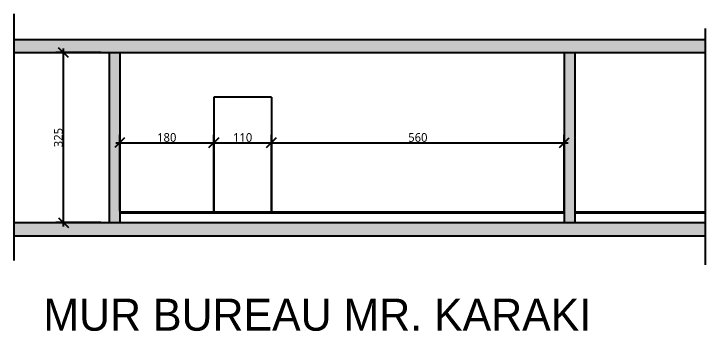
# Model space of a CAD drawing. Header units: millimetres. Extents: x 139864 to 546726, y 40253 to 3921401762.
# Drawn here: x 178446 to 191663, y 65011 to 71076 of the extents above; entities that cross this region are included whole.
import ezdxf

# ---------------------------------------------------------------- set-up
doc = ezdxf.new("R2010")
doc.units = ezdxf.units.MM
doc.layers.add('AS-30_COTE-1', color=1, linetype='Continuous', lineweight=5)
doc.styles.add('Trebuchet MS_2', font='trebuc.ttf', dxfattribs={"height": 165})
doc.dimstyles.new('Cotes_linéaires', dxfattribs={"dimscale": 304.8, "dimtxt": 170.1069, "dimasz": 0.615157, "dimexe": 0.492126, "dimexo": 0.0625, "dimgap": 0.049213, "dimtad": 1, "dimdec": 0, "dimlfac": 0.1, "dimzin": 0, "dimdsep": 46, "dimtxsty": 'Trebuchet MS_2', "dimblk1": 'OBLIQUE', "dimblk2": 'OBLIQUE', "dimsah": 1, "dimcen": 0.09, "dimdle": 0.246063, "dimazin": 0, "dimtfac": 1, "dimtdec": 4, "dimtix": 1, "dimtmove": 0, "dimatfit": 3, "dimfxl": 0, "dimtvp": 1, "dimtolj": 1, "dimtzin": 0, "dimarcsym": 0})

# ---------------------------------------------------------------- blocks, each defined once
blk = doc.blocks.new('_Oblique')
at = {"color": 0, "linetype": 'ByBlock', "lineweight": -2}
blk.add_line((-0.5, -0.5), (0.5, 0.5), dxfattribs=at)
blk = doc.blocks.new('*D385')
at = {"layer": 'AS-30_COTE-1', "color": 0, "lineweight": -2, "transparency": 16777216}
for p, q in [((180111, 70335), (179247, 70335)), ((179397, 67010), (179397, 70410)), ((180111, 67085), (179247, 67085))]:
    blk.add_line(p, q, dxfattribs=at)
at = {"layer": 'Defpoints', "color": 0, "transparency": 16777216}
for p in [(179397, 70335), (180130, 70335), (180130, 67085)]:
    blk.add_point(p, dxfattribs=at)
at = {"layer": 'AS-30_COTE-1', "color": 0, "lineweight": -2, "transparency": 16777216, "xscale": 187.5, "yscale": 187.5, "zscale": 187.5}
for p, rotation in [((179397, 70335), 90), ((179397, 67085), 270)]:
    blk.add_blockref('_Oblique', p, dxfattribs=dict(at, rotation=rotation))
at = {"layer": 'AS-30_COTE-1', "color": 0, "transparency": 16777216, "insert": (179298, 68710), "char_height": 165, "attachment_point": 5, "rotation": 90, "style": 'Trebuchet MS_2'}
blk.add_mtext('\\A1;325', dxfattribs=at)
blk = doc.blocks.new('*D388')
at = {"layer": 'AS-30_COTE-1', "color": 0, "lineweight": -2, "transparency": 16777216}
for p, q in [((183370, 67304), (183370, 68763)), ((188970, 67284), (188970, 68763)), ((183295, 68613), (189045, 68613))]:
    blk.add_line(p, q, dxfattribs=at)
at = {"layer": 'Defpoints', "color": 0, "transparency": 16777216}
for p in [(188970, 68613), (183370, 67285), (188970, 67265)]:
    blk.add_point(p, dxfattribs=at)
at = {"layer": 'AS-30_COTE-1', "color": 0, "lineweight": -2, "transparency": 16777216, "xscale": 187.5, "yscale": 187.5, "zscale": 187.5, "rotation": 180}
blk.add_blockref('_Oblique', (183370, 68613), dxfattribs=at)
at = {"layer": 'AS-30_COTE-1', "color": 0, "lineweight": -2, "transparency": 16777216, "xscale": 187.5, "yscale": 187.5, "zscale": 187.5}
blk.add_blockref('_Oblique', (188970, 68613), dxfattribs=at)
at = {"layer": 'AS-30_COTE-1', "color": 0, "transparency": 16777216, "insert": (186170, 68712), "char_height": 165, "attachment_point": 5, "style": 'Trebuchet MS_2'}
blk.add_mtext('\\A1;560', dxfattribs=at)
blk = doc.blocks.new('*D389')
at = {"layer": 'AS-30_COTE-1', "color": 0, "lineweight": -2, "transparency": 16777216}
for p, q in [((182270, 67304), (182270, 68763)), ((183370, 67304), (183370, 68763)), ((182195, 68613), (183445, 68613))]:
    blk.add_line(p, q, dxfattribs=at)
at = {"layer": 'Defpoints', "color": 0, "transparency": 16777216}
for p in [(183370, 68613), (182270, 67285), (183370, 67285)]:
    blk.add_point(p, dxfattribs=at)
at = {"layer": 'AS-30_COTE-1', "color": 0, "lineweight": -2, "transparency": 16777216, "xscale": 187.5, "yscale": 187.5, "zscale": 187.5, "rotation": 180}
blk.add_blockref('_Oblique', (182270, 68613), dxfattribs=at)
at = {"layer": 'AS-30_COTE-1', "color": 0, "lineweight": -2, "transparency": 16777216, "xscale": 187.5, "yscale": 187.5, "zscale": 187.5}
blk.add_blockref('_Oblique', (183370, 68613), dxfattribs=at)
at = {"layer": 'AS-30_COTE-1', "color": 0, "transparency": 16777216, "insert": (182820, 68712), "char_height": 165, "attachment_point": 5, "style": 'Trebuchet MS_2'}
blk.add_mtext('\\A1;110', dxfattribs=at)
blk = doc.blocks.new('*D390')
at = {"layer": 'AS-30_COTE-1', "color": 0, "lineweight": -2, "transparency": 16777216}
for p, q in [((180470, 67304), (180470, 68763)), ((182270, 67304), (182270, 68763)), ((180395, 68613), (182345, 68613))]:
    blk.add_line(p, q, dxfattribs=at)
at = {"layer": 'Defpoints', "color": 0, "transparency": 16777216}
for p in [(182270, 68613), (180470, 67285), (182270, 67285)]:
    blk.add_point(p, dxfattribs=at)
at = {"layer": 'AS-30_COTE-1', "color": 0, "lineweight": -2, "transparency": 16777216, "xscale": 187.5, "yscale": 187.5, "zscale": 187.5, "rotation": 180}
blk.add_blockref('_Oblique', (180470, 68613), dxfattribs=at)
at = {"layer": 'AS-30_COTE-1', "color": 0, "lineweight": -2, "transparency": 16777216, "xscale": 187.5, "yscale": 187.5, "zscale": 187.5}
blk.add_blockref('_Oblique', (182270, 68613), dxfattribs=at)
at = {"layer": 'AS-30_COTE-1', "color": 0, "transparency": 16777216, "insert": (181370, 68712), "char_height": 165, "attachment_point": 5, "style": 'Trebuchet MS_2'}
blk.add_mtext('\\A1;180', dxfattribs=at)

msp = doc.modelspace()

# ---------------------------------------------------------------- hatches: boundary and pattern name
h = msp.add_hatch()
h.set_pattern_fill('ANGLE', color=256)
h.set_pattern_definition([(0, (0, 0), (0, 6.985), [5.08, -1.905]), (90, (0, 0), (-6.985, 4e-16), [5.08, -1.905])])
h.paths.add_polyline_path([(180470.33757, 70335), (180270.33757, 70335), (180270.33757, 67085), (180470.33757, 67085)])
h.paths.add_polyline_path([(189170.33757, 70335), (188970.33757, 70335), (188970.33757, 67085), (189170.33757, 67085)])
at = {"layer": 'AS-30_COTE-1'}
h = msp.add_hatch(color=256, dxfattribs=at)
h.dxf.hatch_style = 1
h.paths.add_polyline_path([(191662.91804, 66835), (191662.91804, 67085), (178446.21543, 67085), (178446.21543, 66835)])
h.paths.add_polyline_path([(191662.91804, 70335), (191662.91804, 70585), (178446.21543, 70585), (178446.21543, 70335)])

# ---------------------------------------------------------------- linework, layer by layer
for p, q in [((178446.21543, 71075.61245), (178446.21543, 66362.09785)), ((191662.91804, 70793.39535), (191662.91804, 66280.02531)), ((178446.21543, 70585), (191662.91804, 70585)), ((178446.21543, 70335), (191662.91804, 70335)), ((180270.33757, 70335), (180270.33757, 67085)), ((180470.33757, 70335), (180470.33757, 67085)), ((188970.33757, 70335), (188970.33757, 67085)), ((189170.33757, 70335), (189170.33757, 67085)), ((183370.33757, 69485), (182270.33757, 69485)), ((182270.33757, 69485), (182270.33757, 67265)), ((183370.33757, 69485), (183370.33757, 67265)), ((188970.33757, 67285), (180470.33757, 67285)), ((191662.91804, 67285), (189170.33757, 67285)), ((188970.33757, 67265), (180470.33757, 67265)), ((191662.91804, 67265), (189170.33757, 67265)), ((178446.21543, 67085), (191662.91804, 67085)), ((178446.21543, 66835), (191662.91804, 66835))]:
    msp.add_line(p, q)

# ---------------------------------------------------------------- texts
msp.add_text('MUR BUREAU MR. KARAKI', height=612.8820085).set_placement((179011.74212, 65019.79482))

# ---------------------------------------------------------------- dimensions: what is measured, and where the dimension line sits
dim = msp.add_linear_dim(base=(179397.04447, 70335), p1=(180130.33757, 67085), p2=(180130.33757, 70335), angle=90, dimstyle='Cotes_linéaires', override={"dimpost": '<>', "dimfxl": 2350}, dxfattribs=at)
dim.commit()
dim.dimension.update_dxf_attribs({"geometry": '*D385', "text_midpoint": (179298.10002, 68710)})
for base, p1, p2, picture, middle in [((182270.33757, 68612.69707), (180470.33757, 67285), (182270.33757, 67285), '*D390', (181370.33757, 68711.64152)), ((183370.33757, 68612.66707), (182270.33757, 67285), (183370.33757, 67285), '*D389', (182820.33757, 68711.61152)), ((188970.33757, 68612.66707), (183370.33757, 67285), (188970.33757, 67265), '*D388', (186170.33757, 68711.88929))]:
    dim = msp.add_linear_dim(base=base, p1=p1, p2=p2, dimstyle='Cotes_linéaires', override={"dimpost": '<>', "dimfxl": 2350}, dxfattribs=at)
    dim.commit()
    dim.dimension.update_dxf_attribs({"geometry": picture, "text_midpoint": middle})

doc.saveas('drawing.dxf')
